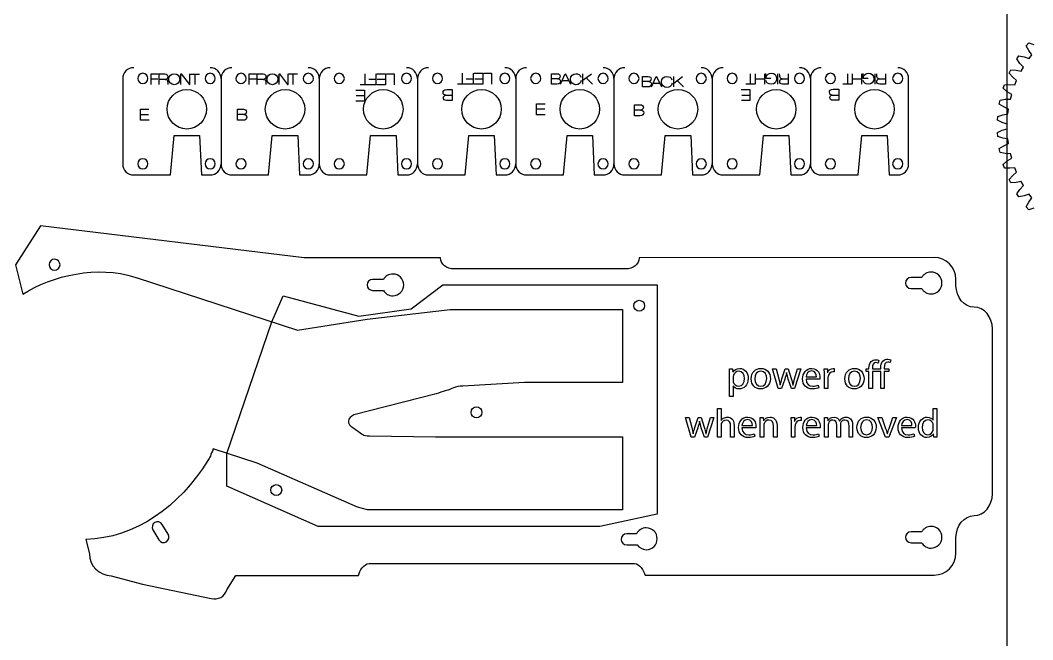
# Model space of a CAD drawing. Header units: millimetres. Extents: x -1200 to 0, y -900 to 0.
# Drawn here: x -871.1 to -592.9, y -637.8 to -467.5 of the extents above; entities that cross this region are included whole.
import ezdxf

# ---------------------------------------------------------------- set-up
doc = ezdxf.new("R2010")
doc.units = ezdxf.units.MM
doc.layers.add('CUTS', color=1, linetype='Continuous', true_color=0xff0000)
doc.layers.add('TEXT', color=5, linetype='Continuous', true_color=0x0000ff)
doc.layers.add('Referance Lines', color=2, linetype='Continuous', lineweight=25, true_color=0xffff00)

msp = doc.modelspace()

# ---------------------------------------------------------------- linework, layer by layer
at = {"layer": 'CUTS', "color": 1, "lineweight": 25, "true_color": 0xff0000}
for points in [[(-592.59, -519.12), (-594, -519.6), (-594.68, -518.79), (-593.98, -517.49), (-593.16, -516.33), (-593.92, -515.31), (-595.26, -515.77), (-596.71, -516.07), (-597.29, -515.18), (-596.43, -513.98), (-595.47, -512.94), (-596.09, -511.82), (-597.48, -512.11), (-598.96, -512.22), (-599.42, -511.27), (-598.41, -510.18), (-597.32, -509.27), (-597.8, -508.09), (-599.22, -508.19), (-600.7, -508.11), (-601.03, -507.11), (-599.89, -506.16), (-598.69, -505.4), (-599.02, -504.17), (-600.44, -504.09), (-601.89, -503.82), (-602.09, -502.78), (-600.84, -501.99), (-599.56, -501.39), (-599.72, -500.12), (-601.12, -499.86), (-602.53, -499.41), (-602.6, -498.36), (-601.26, -497.73), (-599.9, -497.29), (-599.9, -496.02), (-601.26, -495.58), (-602.6, -494.95), (-602.53, -493.9), (-601.12, -493.45), (-599.72, -493.19), (-599.56, -491.92), (-600.84, -491.32), (-602.09, -490.53), (-601.89, -489.49), (-600.44, -489.22), (-599.02, -489.15), (-598.69, -487.91), (-599.89, -487.15), (-601.03, -486.2), (-600.7, -485.2), (-599.22, -485.12), (-597.8, -485.22), (-597.32, -484.04), (-598.41, -483.13), (-599.42, -482.04), (-598.96, -481.09), (-597.48, -481.2), (-596.09, -481.49), (-595.47, -480.37), (-596.43, -479.33), (-597.29, -478.13), (-596.71, -477.24), (-595.26, -477.54), (-593.92, -478), (-593.16, -476.98), (-593.98, -475.82), (-594.68, -474.52), (-594, -473.71), (-592.59, -474.19)], [(-842.97, -483.53), (-842.97, -507)], [(-815.97, -483.53), (-815.97, -507)], [(-788.98, -483.53), (-788.98, -507)], [(-761.98, -483.53), (-761.98, -507)], [(-734.98, -483.53), (-734.98, -507)], [(-707.99, -483.53), (-707.99, -507)], [(-680.99, -483.53), (-680.99, -507)], [(-654, -483.53), (-654, -507)], [(-627, -507), (-627, -483.53)], [(-839.97, -510), (-829.87, -510), (-828.87, -499.15), (-821.87, -499.15), (-821.87, -499.15), (-821.37, -510), (-818.97, -510)], [(-812.97, -510), (-802.88, -510), (-801.88, -499.15), (-794.87, -499.15), (-794.88, -499.15), (-794.38, -510), (-791.98, -510)], [(-785.98, -510), (-775.88, -510), (-774.88, -499.15), (-767.88, -499.15), (-767.38, -510), (-764.98, -510)], [(-758.98, -510), (-748.88, -510), (-747.88, -499.15), (-740.88, -499.15), (-740.88, -499.15), (-740.38, -510), (-737.98, -510)], [(-731.99, -510), (-721.89, -510), (-720.89, -499.15), (-713.89, -499.15), (-713.89, -499.15), (-713.39, -510), (-710.99, -510)], [(-704.99, -510), (-694.89, -510), (-693.89, -499.15), (-686.89, -499.15), (-686.89, -499.15), (-686.39, -510), (-683.99, -510)], [(-677.99, -510), (-667.9, -510), (-666.9, -499.15), (-659.9, -499.15), (-659.9, -499.15), (-659.4, -510), (-657, -510)], [(-651, -510), (-640.9, -510), (-639.9, -499.15), (-632.9, -499.15), (-632.9, -499.15), (-632.4, -510), (-630, -510)], [(-755.65, -532.84), (-755.65, -532.8), (-793.15, -532.82), (-865.6, -523.98), (-872.48, -534.68), (-870.41, -542.76)], [(-620, -532.7), (-701.04, -532.76), (-701.04, -532.84)], [(-704.8, -535.84), (-751.9, -535.84)], [(-839.08, -538.29), (-839.04, -538.3), (-794.91, -552.71), (-775.84, -549.67), (-753.03, -547.03), (-705.63, -547.03), (-705.63, -567.03), (-725.5, -567.03)], [(-771.34, -538.74), (-774.34, -538.74)], [(-623.44, -538.21), (-626.35, -538.21)], [(-614, -540.36), (-614, -538.7)], [(-774.34, -541.74), (-771.34, -541.74)], [(-626.35, -541.21), (-623.44, -541.21)], [(-608.99, -546.35), (-608.99, -546.36)], [(-603.99, -597.65), (-603.99, -552.35)], [(-732.56, -567.03), (-749.5, -568.03)], [(-756.84, -570.19), (-779.44, -575.99)], [(-779.75, -579.44), (-778.75, -580.2)], [(-749.97, -582.03), (-705.63, -582.03), (-705.63, -602.03), (-775.67, -602.03), (-778.45, -601.35), (-806.07, -589.23), (-818.13, -585.32)], [(-775.13, -581.73), (-757.03, -582.01)], [(-830.47, -608.77), (-832.1, -606.05), (-832.1, -606.05)], [(-834.68, -607.59), (-833.04, -610.31)], [(-701.78, -608.67), (-704.49, -608.67)], [(-623.44, -608.11), (-626.35, -608.11)], [(-853.14, -610.18), (-852.12, -614.17)], [(-704.49, -611.67), (-701.6, -611.67)], [(-626.35, -611.11), (-623.44, -611.11)], [(-614, -614), (-614, -609.65)], [(-775.29, -616.82), (-702.33, -616.82)], [(-846.12, -620.17), (-837.55, -622.48), (-818.67, -626.39)], [(-814.38, -624.07), (-811.93, -620.12), (-778.2, -620.1)], [(-699.43, -620.05), (-620, -620)]]:
    msp.add_lwpolyline(points, dxfattribs=at)
for points in [[(-839.97, -480.53), (-841.63, -480.53), (-842.97, -481.88), (-842.97, -483.53)], [(-815.97, -483.53), (-815.97, -481.88), (-817.32, -480.53), (-818.97, -480.53)], [(-812.97, -480.53), (-814.63, -480.53), (-815.97, -481.88), (-815.97, -483.53)], [(-788.98, -483.53), (-788.98, -481.88), (-790.32, -480.53), (-791.98, -480.53)], [(-785.98, -480.53), (-787.63, -480.53), (-788.98, -481.88), (-788.98, -483.53)], [(-761.98, -483.53), (-761.98, -481.88), (-763.32, -480.53), (-764.98, -480.53)], [(-758.98, -480.53), (-760.64, -480.53), (-761.98, -481.88), (-761.98, -483.53)], [(-734.98, -483.53), (-734.98, -481.88), (-736.33, -480.53), (-737.98, -480.53)], [(-731.99, -480.53), (-733.64, -480.53), (-734.98, -481.88), (-734.98, -483.53)], [(-707.99, -483.53), (-707.99, -481.88), (-709.33, -480.53), (-710.99, -480.53)], [(-704.99, -480.53), (-706.65, -480.53), (-707.99, -481.88), (-707.99, -483.53)], [(-680.99, -483.53), (-680.99, -481.88), (-682.34, -480.53), (-683.99, -480.53)], [(-677.99, -480.53), (-679.65, -480.53), (-680.99, -481.88), (-680.99, -483.53)], [(-654, -483.53), (-654, -481.88), (-655.34, -480.53), (-657, -480.53)], [(-651, -480.53), (-652.65, -480.53), (-654, -481.88), (-654, -483.53)], [(-627, -483.53), (-627, -481.88), (-628.34, -480.53), (-630, -480.53)], [(-837.47, -482.07), (-838.24, -482.06), (-838.87, -482.69), (-838.87, -483.46)], [(-838.87, -483.46), (-838.87, -484.23), (-838.25, -484.86), (-837.47, -484.86)], [(-836.07, -483.47), (-836.07, -482.7), (-836.69, -482.07), (-837.47, -482.07)], [(-837.47, -484.86), (-836.7, -484.87), (-836.07, -484.24), (-836.07, -483.47)], [(-820.37, -483.46), (-820.38, -484.23), (-819.75, -484.86), (-818.98, -484.86)], [(-818.97, -482.07), (-819.74, -482.06), (-820.37, -482.69), (-820.37, -483.46)], [(-818.98, -484.86), (-818.2, -484.87), (-817.57, -484.24), (-817.57, -483.47)], [(-817.57, -483.47), (-817.57, -482.7), (-818.19, -482.07), (-818.97, -482.07)], [(-811.87, -483.46), (-811.88, -484.23), (-811.25, -484.86), (-810.48, -484.86)], [(-810.47, -482.07), (-811.24, -482.06), (-811.87, -482.69), (-811.87, -483.46)], [(-810.48, -484.86), (-809.7, -484.87), (-809.08, -484.24), (-809.07, -483.47)], [(-809.07, -483.47), (-809.07, -482.7), (-809.7, -482.07), (-810.47, -482.07)], [(-791.97, -482.07), (-792.74, -482.06), (-793.37, -482.69), (-793.38, -483.46)], [(-793.38, -483.46), (-793.38, -484.23), (-792.75, -484.86), (-791.98, -484.86)], [(-791.98, -484.86), (-791.21, -484.87), (-790.58, -484.24), (-790.58, -483.47)], [(-790.58, -483.47), (-790.57, -482.7), (-791.2, -482.07), (-791.97, -482.07)], [(-783.47, -482.07), (-784.24, -482.06), (-784.87, -482.69), (-784.88, -483.46)], [(-784.88, -483.46), (-784.88, -484.23), (-784.25, -484.86), (-783.48, -484.86)], [(-783.48, -484.86), (-782.71, -484.87), (-782.08, -484.24), (-782.08, -483.47)], [(-782.08, -483.47), (-782.07, -482.7), (-782.7, -482.07), (-783.47, -482.07)], [(-764.97, -482.07), (-765.75, -482.06), (-766.38, -482.69), (-766.38, -483.46)], [(-766.38, -483.46), (-766.38, -484.23), (-765.76, -484.86), (-764.98, -484.86)], [(-764.98, -484.86), (-764.21, -484.87), (-763.58, -484.24), (-763.58, -483.47)], [(-763.58, -483.47), (-763.58, -482.7), (-764.2, -482.07), (-764.97, -482.07)], [(-756.47, -482.07), (-757.25, -482.06), (-757.88, -482.69), (-757.88, -483.46)], [(-757.88, -483.46), (-757.88, -484.23), (-757.26, -484.86), (-756.48, -484.86)], [(-756.48, -484.86), (-755.71, -484.87), (-755.08, -484.24), (-755.08, -483.47)], [(-755.08, -483.47), (-755.08, -482.7), (-755.7, -482.07), (-756.47, -482.07)], [(-739.38, -483.46), (-739.39, -484.23), (-738.76, -484.86), (-737.99, -484.86)], [(-737.98, -482.07), (-738.75, -482.06), (-739.38, -482.69), (-739.38, -483.46)], [(-737.99, -484.86), (-737.21, -484.87), (-736.58, -484.24), (-736.58, -483.47)], [(-736.58, -483.47), (-736.58, -482.7), (-737.2, -482.07), (-737.98, -482.07)], [(-729.48, -482.07), (-730.25, -482.06), (-730.88, -482.69), (-730.89, -483.46)], [(-730.89, -483.46), (-730.89, -484.23), (-730.26, -484.86), (-729.49, -484.86)], [(-729.49, -484.86), (-728.72, -484.87), (-728.09, -484.24), (-728.09, -483.47)], [(-728.09, -483.47), (-728.08, -482.7), (-728.71, -482.07), (-729.48, -482.07)], [(-712.38, -483.46), (-712.39, -484.23), (-711.76, -484.86), (-710.99, -484.86)], [(-710.98, -482.07), (-711.75, -482.06), (-712.38, -482.69), (-712.38, -483.46)], [(-710.99, -484.86), (-710.22, -484.87), (-709.59, -484.24), (-709.59, -483.47)], [(-709.59, -483.47), (-709.58, -482.7), (-710.21, -482.07), (-710.98, -482.07)], [(-702.48, -482.07), (-703.26, -482.06), (-703.89, -482.69), (-703.89, -483.46)], [(-703.89, -483.46), (-703.89, -484.23), (-703.27, -484.86), (-702.49, -484.86)], [(-702.49, -484.86), (-701.72, -484.87), (-701.09, -484.24), (-701.09, -483.47)], [(-701.09, -483.47), (-701.09, -482.7), (-701.71, -482.07), (-702.48, -482.07)], [(-685.39, -483.46), (-685.4, -484.23), (-684.77, -484.86), (-684, -484.86)], [(-683.99, -482.07), (-684.76, -482.06), (-685.39, -482.69), (-685.39, -483.46)], [(-684, -484.86), (-683.22, -484.87), (-682.59, -484.24), (-682.59, -483.47)], [(-682.59, -483.47), (-682.59, -482.7), (-683.21, -482.07), (-683.99, -482.07)], [(-676.89, -483.46), (-676.9, -484.23), (-676.27, -484.86), (-675.5, -484.86)], [(-675.49, -482.07), (-676.26, -482.06), (-676.89, -482.69), (-676.89, -483.46)], [(-675.5, -484.86), (-674.72, -484.87), (-674.1, -484.24), (-674.09, -483.47)], [(-674.09, -483.47), (-674.09, -482.7), (-674.71, -482.07), (-675.49, -482.07)], [(-656.99, -482.07), (-657.76, -482.06), (-658.39, -482.69), (-658.4, -483.46)], [(-658.4, -483.46), (-658.4, -484.23), (-657.77, -484.86), (-657, -484.86)], [(-657, -484.86), (-656.23, -484.87), (-655.6, -484.24), (-655.6, -483.47)], [(-655.6, -483.47), (-655.59, -482.7), (-656.22, -482.07), (-656.99, -482.07)], [(-648.49, -482.07), (-649.26, -482.06), (-649.89, -482.69), (-649.9, -483.46)], [(-649.9, -483.46), (-649.9, -484.23), (-649.27, -484.86), (-648.5, -484.86)], [(-648.5, -484.86), (-647.73, -484.87), (-647.1, -484.24), (-647.1, -483.47)], [(-647.1, -483.47), (-647.09, -482.7), (-647.72, -482.07), (-648.49, -482.07)], [(-629.99, -482.07), (-630.77, -482.06), (-631.4, -482.69), (-631.4, -483.46)], [(-631.4, -483.46), (-631.4, -484.23), (-630.78, -484.86), (-630, -484.86)], [(-630, -484.86), (-629.23, -484.87), (-628.6, -484.24), (-628.6, -483.47)], [(-628.6, -483.47), (-628.6, -482.7), (-629.22, -482.07), (-629.99, -482.07)], [(-830.8, -491.96), (-830.8, -488.97), (-828.37, -486.54), (-825.37, -486.54)], [(-825.37, -486.54), (-822.38, -486.54), (-819.95, -488.97), (-819.95, -491.96)], [(-803.8, -491.96), (-803.8, -488.97), (-801.37, -486.54), (-798.37, -486.54)], [(-798.37, -486.54), (-795.38, -486.54), (-792.95, -488.97), (-792.95, -491.96)], [(-776.8, -491.96), (-776.8, -488.97), (-774.37, -486.54), (-771.38, -486.54)], [(-771.38, -486.54), (-768.38, -486.54), (-765.95, -488.97), (-765.95, -491.96)], [(-749.81, -491.96), (-749.81, -488.97), (-747.38, -486.54), (-744.38, -486.54)], [(-744.38, -486.54), (-741.38, -486.54), (-738.96, -488.97), (-738.96, -491.96)], [(-722.81, -491.96), (-722.81, -488.97), (-720.38, -486.54), (-717.39, -486.54)], [(-717.39, -486.54), (-714.39, -486.54), (-711.96, -488.97), (-711.96, -491.96)], [(-695.82, -491.96), (-695.82, -488.97), (-693.39, -486.54), (-690.39, -486.54)], [(-690.39, -486.54), (-687.39, -486.54), (-684.97, -488.97), (-684.97, -491.96)], [(-668.82, -491.96), (-668.82, -488.97), (-666.39, -486.54), (-663.39, -486.54)], [(-663.39, -486.54), (-660.4, -486.54), (-657.97, -488.97), (-657.97, -491.96)], [(-641.82, -491.96), (-641.82, -488.97), (-639.39, -486.54), (-636.4, -486.54)], [(-636.4, -486.54), (-633.4, -486.54), (-630.97, -488.97), (-630.97, -491.96)], [(-825.37, -497.39), (-828.37, -497.39), (-830.8, -494.96), (-830.8, -491.96)], [(-819.95, -491.96), (-819.95, -494.96), (-822.38, -497.39), (-825.37, -497.39)], [(-798.37, -497.39), (-801.37, -497.39), (-803.8, -494.96), (-803.8, -491.96)], [(-792.95, -491.96), (-792.95, -494.96), (-795.38, -497.39), (-798.37, -497.39)], [(-771.38, -497.39), (-774.37, -497.39), (-776.8, -494.96), (-776.8, -491.96)], [(-765.95, -491.96), (-765.95, -494.96), (-768.38, -497.39), (-771.38, -497.39)], [(-744.38, -497.39), (-747.38, -497.39), (-749.81, -494.96), (-749.81, -491.96)], [(-738.96, -491.96), (-738.96, -494.96), (-741.38, -497.39), (-744.38, -497.39)], [(-717.39, -497.39), (-720.38, -497.39), (-722.81, -494.96), (-722.81, -491.96)], [(-711.96, -491.96), (-711.96, -494.96), (-714.39, -497.39), (-717.39, -497.39)], [(-690.39, -497.39), (-693.39, -497.39), (-695.82, -494.96), (-695.82, -491.96)], [(-684.97, -491.96), (-684.97, -494.96), (-687.39, -497.39), (-690.39, -497.39)], [(-663.39, -497.39), (-666.39, -497.39), (-668.82, -494.96), (-668.82, -491.96)], [(-657.97, -491.96), (-657.97, -494.96), (-660.4, -497.39), (-663.39, -497.39)], [(-636.4, -497.39), (-639.39, -497.39), (-641.82, -494.96), (-641.82, -491.96)], [(-630.97, -491.96), (-630.97, -494.96), (-633.4, -497.39), (-636.4, -497.39)], [(-837.46, -505.57), (-838.24, -505.56), (-838.87, -506.19), (-838.87, -506.96)], [(-836.07, -506.97), (-836.07, -506.2), (-836.69, -505.57), (-837.46, -505.57)], [(-818.97, -505.57), (-819.74, -505.56), (-820.37, -506.19), (-820.37, -506.96)], [(-817.57, -506.97), (-817.57, -506.2), (-818.19, -505.57), (-818.97, -505.57)], [(-810.47, -505.57), (-811.24, -505.56), (-811.87, -506.19), (-811.87, -506.96)], [(-809.07, -506.97), (-809.07, -506.2), (-809.69, -505.57), (-810.47, -505.57)], [(-791.97, -505.57), (-792.74, -505.56), (-793.37, -506.19), (-793.38, -506.96)], [(-790.58, -506.97), (-790.57, -506.2), (-791.2, -505.57), (-791.97, -505.57)], [(-783.47, -505.57), (-784.24, -505.56), (-784.87, -506.19), (-784.88, -506.96)], [(-782.08, -506.97), (-782.07, -506.2), (-782.7, -505.57), (-783.47, -505.57)], [(-764.97, -505.57), (-765.75, -505.56), (-766.38, -506.19), (-766.38, -506.96)], [(-763.58, -506.97), (-763.58, -506.2), (-764.2, -505.57), (-764.97, -505.57)], [(-756.47, -505.57), (-757.25, -505.56), (-757.88, -506.19), (-757.88, -506.96)], [(-755.08, -506.97), (-755.08, -506.2), (-755.7, -505.57), (-756.47, -505.57)], [(-737.98, -505.57), (-738.75, -505.56), (-739.38, -506.19), (-739.38, -506.96)], [(-736.58, -506.97), (-736.58, -506.2), (-737.2, -505.57), (-737.98, -505.57)], [(-729.48, -505.57), (-730.25, -505.56), (-730.88, -506.19), (-730.89, -506.96)], [(-728.08, -506.97), (-728.08, -506.2), (-728.71, -505.57), (-729.48, -505.57)], [(-710.98, -505.57), (-711.76, -505.56), (-712.39, -506.19), (-712.39, -506.96)], [(-709.59, -506.97), (-709.59, -506.2), (-710.21, -505.57), (-710.98, -505.57)], [(-702.48, -505.57), (-703.26, -505.56), (-703.89, -506.19), (-703.89, -506.96)], [(-701.09, -506.97), (-701.09, -506.2), (-701.71, -505.57), (-702.48, -505.57)], [(-683.99, -505.57), (-684.76, -505.56), (-685.39, -506.19), (-685.39, -506.96)], [(-682.59, -506.97), (-682.59, -506.2), (-683.21, -505.57), (-683.99, -505.57)], [(-675.49, -505.57), (-676.26, -505.56), (-676.89, -506.19), (-676.89, -506.96)], [(-674.09, -506.97), (-674.09, -506.2), (-674.71, -505.57), (-675.49, -505.57)], [(-656.99, -505.57), (-657.76, -505.56), (-658.39, -506.19), (-658.4, -506.96)], [(-655.6, -506.97), (-655.59, -506.2), (-656.22, -505.57), (-656.99, -505.57)], [(-648.49, -505.57), (-649.26, -505.56), (-649.89, -506.19), (-649.9, -506.96)], [(-647.1, -506.97), (-647.09, -506.2), (-647.72, -505.57), (-648.49, -505.57)], [(-629.99, -505.57), (-630.77, -505.56), (-631.4, -506.19), (-631.4, -506.96)], [(-628.6, -506.97), (-628.6, -506.2), (-629.22, -505.57), (-629.99, -505.57)], [(-842.97, -507), (-842.97, -508.66), (-841.63, -510), (-839.97, -510)], [(-838.87, -506.96), (-838.87, -507.73), (-838.25, -508.36), (-837.47, -508.37)], [(-837.47, -508.37), (-836.7, -508.37), (-836.07, -507.74), (-836.07, -506.97)], [(-820.37, -506.96), (-820.38, -507.73), (-819.75, -508.36), (-818.98, -508.37)], [(-818.98, -508.37), (-818.2, -508.37), (-817.58, -507.74), (-817.57, -506.97)], [(-818.97, -510), (-817.32, -510), (-815.97, -508.66), (-815.97, -507)], [(-815.97, -507), (-815.97, -508.66), (-814.63, -510), (-812.97, -510)], [(-811.87, -506.96), (-811.88, -507.73), (-811.25, -508.36), (-810.48, -508.37)], [(-810.48, -508.37), (-809.7, -508.37), (-809.08, -507.74), (-809.07, -506.97)], [(-793.38, -506.96), (-793.38, -507.73), (-792.75, -508.36), (-791.98, -508.37)], [(-791.98, -508.37), (-791.21, -508.37), (-790.58, -507.74), (-790.58, -506.97)], [(-791.98, -510), (-790.32, -510), (-788.98, -508.66), (-788.98, -507)], [(-788.98, -507), (-788.98, -508.66), (-787.63, -510), (-785.98, -510)], [(-784.88, -506.96), (-784.88, -507.73), (-784.25, -508.36), (-783.48, -508.37)], [(-783.48, -508.37), (-782.71, -508.37), (-782.08, -507.74), (-782.08, -506.97)], [(-766.38, -506.96), (-766.38, -507.73), (-765.76, -508.36), (-764.98, -508.37)], [(-764.98, -508.37), (-764.21, -508.37), (-763.58, -507.74), (-763.58, -506.97)], [(-764.98, -510), (-763.32, -510), (-761.98, -508.66), (-761.98, -507)], [(-761.98, -507), (-761.98, -508.66), (-760.64, -510), (-758.98, -510)], [(-757.88, -506.96), (-757.88, -507.73), (-757.26, -508.36), (-756.48, -508.37)], [(-756.48, -508.37), (-755.71, -508.37), (-755.08, -507.74), (-755.08, -506.97)], [(-739.38, -506.96), (-739.39, -507.73), (-738.76, -508.36), (-737.99, -508.37)], [(-737.99, -508.37), (-737.21, -508.37), (-736.59, -507.74), (-736.58, -506.97)], [(-737.98, -510), (-736.33, -510), (-734.98, -508.66), (-734.98, -507)], [(-734.98, -507), (-734.98, -508.66), (-733.64, -510), (-731.99, -510)], [(-730.89, -506.96), (-730.89, -507.73), (-730.26, -508.36), (-729.49, -508.37)], [(-729.49, -508.37), (-728.72, -508.37), (-728.09, -507.74), (-728.08, -506.97)], [(-712.39, -506.96), (-712.39, -507.73), (-711.77, -508.36), (-710.99, -508.37)], [(-710.99, -508.37), (-710.22, -508.37), (-709.59, -507.74), (-709.59, -506.97)], [(-710.99, -510), (-709.33, -510), (-707.99, -508.66), (-707.99, -507)], [(-707.99, -507), (-707.99, -508.66), (-706.65, -510), (-704.99, -510)], [(-703.89, -506.96), (-703.89, -507.73), (-703.27, -508.36), (-702.49, -508.37)], [(-702.49, -508.37), (-701.72, -508.37), (-701.09, -507.74), (-701.09, -506.97)], [(-685.39, -506.96), (-685.4, -507.73), (-684.77, -508.36), (-684, -508.37)], [(-684, -508.37), (-683.22, -508.37), (-682.59, -507.74), (-682.59, -506.97)], [(-683.99, -510), (-682.34, -510), (-680.99, -508.66), (-680.99, -507)], [(-680.99, -507), (-680.99, -508.66), (-679.65, -510), (-677.99, -510)], [(-676.89, -506.96), (-676.9, -507.73), (-676.27, -508.36), (-675.5, -508.37)], [(-675.5, -508.37), (-674.72, -508.37), (-674.1, -507.74), (-674.09, -506.97)], [(-658.4, -506.96), (-658.4, -507.73), (-657.77, -508.36), (-657, -508.37)], [(-657, -508.37), (-656.23, -508.37), (-655.6, -507.74), (-655.6, -506.97)], [(-657, -510), (-655.34, -510), (-654, -508.66), (-654, -507)], [(-654, -507), (-654, -508.66), (-652.65, -510), (-651, -510)], [(-649.9, -506.96), (-649.9, -507.73), (-649.27, -508.36), (-648.5, -508.37)], [(-648.5, -508.37), (-647.73, -508.37), (-647.1, -507.74), (-647.1, -506.97)], [(-631.4, -506.96), (-631.4, -507.73), (-630.78, -508.36), (-630, -508.37)], [(-630, -508.37), (-629.23, -508.37), (-628.6, -507.74), (-628.6, -506.97)], [(-630, -510), (-628.34, -510), (-627, -508.66), (-627, -507)], [(-862.26, -533.29), (-863.03, -533.59), (-863.41, -534.46), (-863.11, -535.23)], [(-860.32, -534.13), (-860.62, -533.36), (-861.49, -532.98), (-862.26, -533.29)], [(-861.16, -536.08), (-860.39, -535.77), (-860.01, -534.9), (-860.32, -534.13)], [(-751.9, -535.84), (-753.97, -535.84), (-755.65, -534.5), (-755.65, -532.84)], [(-701.04, -532.84), (-701.04, -534.5), (-702.72, -535.84), (-704.8, -535.84)], [(-614, -538.7), (-614, -535.4), (-616.7, -532.7), (-620, -532.7)], [(-870.41, -542.76), (-862.35, -537.61), (-849.8, -534.8), (-839.69, -538.09)], [(-863.11, -535.23), (-862.81, -536), (-861.94, -536.38), (-861.16, -536.08)], [(-620.84, -536.71), (-621.95, -536.71), (-622.92, -537.31), (-623.44, -538.21)], [(-617.84, -539.71), (-617.84, -538.05), (-619.19, -536.71), (-620.84, -536.71)], [(-839.69, -538.09), (-839.49, -538.15), (-839.29, -538.22), (-839.08, -538.29)], [(-774.34, -538.74), (-775.17, -538.74), (-775.84, -539.42), (-775.84, -540.24)], [(-768.75, -537.24), (-769.86, -537.24), (-770.82, -537.85), (-771.34, -538.74)], [(-765.75, -540.24), (-765.75, -538.59), (-767.09, -537.24), (-768.75, -537.24)], [(-626.35, -538.21), (-627.17, -538.21), (-627.85, -538.88), (-627.85, -539.71)], [(-627.85, -539.71), (-627.85, -540.53), (-627.17, -541.21), (-626.35, -541.21)], [(-620.84, -542.71), (-619.19, -542.71), (-617.84, -541.36), (-617.84, -539.71)], [(-775.84, -540.24), (-775.84, -541.07), (-775.17, -541.74), (-774.34, -541.74)], [(-771.34, -541.74), (-770.82, -542.64), (-769.86, -543.24), (-768.75, -543.24)], [(-768.75, -543.24), (-767.09, -543.24), (-765.75, -541.9), (-765.75, -540.24)], [(-623.44, -541.21), (-622.92, -542.1), (-621.95, -542.71), (-620.84, -542.71)], [(-608.99, -546.36), (-611.75, -546.36), (-614, -543.66), (-614, -540.36)], [(-702.55, -545.97), (-702.55, -545.14), (-701.87, -544.47), (-701.05, -544.47)], [(-701.05, -544.47), (-700.22, -544.47), (-699.55, -545.14), (-699.55, -545.97)], [(-701.05, -547.47), (-701.87, -547.47), (-702.55, -546.8), (-702.55, -545.97)], [(-699.55, -545.97), (-699.55, -546.8), (-700.22, -547.47), (-701.05, -547.47)], [(-603.99, -552.35), (-603.99, -549.05), (-606.24, -546.35), (-608.99, -546.35)], [(-725.5, -567.03), (-727.44, -567.03), (-730.62, -567.03), (-732.56, -567.03)], [(-753.26, -569.03), (-753.4, -569.03), (-755, -569.55), (-756.84, -570.19)], [(-749.5, -568.03), (-751.44, -568.03), (-753.13, -569.03), (-753.26, -569.03)], [(-747.26, -575.26), (-747.26, -574.43), (-746.59, -573.76), (-745.76, -573.76)], [(-745.76, -576.76), (-746.59, -576.76), (-747.26, -576.09), (-747.26, -575.26)], [(-745.76, -573.76), (-744.93, -573.76), (-744.26, -574.43), (-744.26, -575.26)], [(-744.26, -575.26), (-744.26, -576.09), (-744.93, -576.76), (-745.76, -576.76)], [(-779.44, -575.99), (-781.27, -576.62), (-781.52, -578.64), (-779.75, -579.44)], [(-778.75, -580.2), (-777.06, -581.22), (-777.07, -581.72), (-775.13, -581.73)], [(-757.03, -582.01), (-755.09, -582.02), (-751.91, -582.03), (-749.97, -582.03)], [(-818.13, -585.32), (-818.72, -587.03), (-819.12, -587.77), (-819.55, -588.46)], [(-819.55, -588.46), (-827.42, -601.16), (-839.6, -609.93), (-853.14, -610.18)], [(-802.3, -596.64), (-802.3, -595.81), (-801.62, -595.14), (-800.8, -595.14)], [(-800.8, -595.14), (-799.97, -595.14), (-799.3, -595.81), (-799.3, -596.64)], [(-800.8, -598.14), (-801.62, -598.14), (-802.3, -597.46), (-802.3, -596.64)], [(-799.3, -596.64), (-799.3, -597.46), (-799.97, -598.14), (-800.8, -598.14)], [(-608.99, -603.65), (-606.24, -603.65), (-603.99, -600.95), (-603.99, -597.65)], [(-614, -609.65), (-614, -606.35), (-611.75, -603.65), (-608.99, -603.65)], [(-834.16, -605.53), (-834.87, -605.96), (-835.1, -606.88), (-834.68, -607.59)], [(-832.1, -606.05), (-832.53, -605.34), (-833.45, -605.11), (-834.16, -605.53)], [(-830.98, -610.83), (-830.27, -610.4), (-830.04, -609.48), (-830.47, -608.77)], [(-704.49, -608.67), (-705.32, -608.67), (-705.99, -609.34), (-705.99, -610.17)], [(-699.1, -607.01), (-700.27, -607.01), (-701.29, -607.68), (-701.78, -608.67)], [(-696.1, -610.01), (-696.1, -608.35), (-697.44, -607.01), (-699.1, -607.01)], [(-626.35, -608.11), (-627.17, -608.11), (-627.85, -608.78), (-627.85, -609.61)], [(-620.84, -606.61), (-621.95, -606.61), (-622.92, -607.21), (-623.44, -608.11)], [(-617.84, -609.61), (-617.84, -607.95), (-619.19, -606.61), (-620.84, -606.61)], [(-833.04, -610.31), (-832.61, -611.02), (-831.69, -611.25), (-830.98, -610.83)], [(-705.99, -610.17), (-705.99, -611), (-705.32, -611.67), (-704.49, -611.67)], [(-701.6, -611.67), (-701.06, -612.47), (-700.14, -613.01), (-699.1, -613.01)], [(-699.1, -613.01), (-697.44, -613.01), (-696.1, -611.66), (-696.1, -610.01)], [(-627.85, -609.61), (-627.85, -610.43), (-627.17, -611.11), (-626.35, -611.11)], [(-623.44, -611.11), (-622.92, -612), (-621.95, -612.6), (-620.84, -612.6)], [(-620.84, -612.6), (-619.19, -612.6), (-617.84, -611.26), (-617.84, -609.61)], [(-852.12, -614.17), (-852.12, -617.47), (-849.42, -620.17), (-846.12, -620.17)], [(-620, -620), (-616.7, -620), (-614, -617.3), (-614, -614)], [(-778.2, -620.1), (-777.88, -618.79), (-776.7, -616.82), (-775.29, -616.82)], [(-702.33, -616.82), (-700.94, -616.82), (-699.78, -618.76), (-699.43, -620.05)], [(-818.67, -626.39), (-816.84, -626.94), (-814.92, -625.89), (-814.38, -624.07)]]:
    msp.add_open_spline(points, degree=3, dxfattribs=at)
at = {"layer": 'Referance Lines'}
msp.add_line((-600, 0), (-600, -900), dxfattribs=at)
at = {"layer": 'TEXT', "color": 5, "lineweight": 25, "true_color": 0x0000ff}
for points in [[(-835.19, -485.14), (-835.19, -482.26), (-833.17, -482.26)], [(-835.19, -483.6), (-833.29, -483.6)], [(-832.96, -485.14), (-832.96, -482.26), (-831.38, -482.26)], [(-831.28, -483.74), (-832.96, -483.75)], [(-831.27, -483.73), (-831.28, -483.74)], [(-826.99, -485.14), (-826.99, -482.26), (-826.88, -482.26), (-824.62, -485.14), (-824.53, -485.14), (-824.53, -482.26)], [(-824.36, -482.27), (-821.88, -482.27)], [(-823.12, -485.14), (-823.12, -482.27)], [(-808.22, -485.14), (-808.22, -482.26), (-806.21, -482.26)], [(-808.22, -483.6), (-806.33, -483.6)], [(-806, -485.14), (-806, -482.26), (-804.42, -482.26)], [(-804.31, -483.74), (-806, -483.75)], [(-804.31, -483.73), (-804.31, -483.74)], [(-800.02, -485.14), (-800.02, -482.26), (-799.92, -482.26), (-797.66, -485.14), (-797.56, -485.14), (-797.56, -482.26)], [(-797.4, -482.26), (-794.92, -482.26)], [(-796.15, -485.14), (-796.15, -482.26)], [(-776.48, -482.2), (-776.48, -485.2)], [(-773.4, -482.2), (-773.4, -485.2), (-775.51, -485.2)], [(-773.4, -483.8), (-775.39, -483.8)], [(-773.14, -482.2), (-770.78, -482.2), (-770.78, -485.2), (-773.11, -485.2)], [(-770.78, -483.8), (-773.02, -483.8)], [(-770.49, -482.2), (-768.38, -482.2), (-768.38, -485.2)], [(-749.72, -482.05), (-749.72, -485.05)], [(-746.65, -482.05), (-746.65, -485.05), (-748.75, -485.05)], [(-746.65, -483.65), (-748.63, -483.65)], [(-746.38, -482.05), (-744.02, -482.05), (-744.02, -485.05), (-746.36, -485.05)], [(-744.02, -483.65), (-746.26, -483.65)], [(-743.73, -482.05), (-741.63, -482.05), (-741.63, -485.05)], [(-725.11, -482.2), (-723.54, -482.2)], [(-723.65, -485.07), (-725.11, -485.07), (-725.11, -482.2), (-725.11, -482.2)], [(-723.41, -483.57), (-725.11, -483.57)], [(-723.41, -483.57), (-723.41, -483.57)], [(-722.68, -485.07), (-721.36, -482.2), (-721.26, -482.2), (-719.94, -485.07)], [(-720.38, -484.12), (-722.25, -484.12)], [(-716.5, -484), (-714.14, -482.2)], [(-716.5, -485.07), (-716.5, -482.2)], [(-715.63, -483.34), (-713.87, -485.07)], [(-700.11, -482.95), (-698.55, -482.95)], [(-698.65, -485.82), (-700.11, -485.82), (-700.11, -482.95), (-700.11, -482.95)], [(-697.69, -485.82), (-696.37, -482.95), (-696.26, -482.95), (-694.94, -485.82)], [(-691.5, -484.75), (-689.14, -482.95)], [(-691.5, -485.82), (-691.5, -482.95)], [(-690.63, -484.09), (-688.88, -485.82)], [(-670.51, -482.18), (-670.51, -485.02)], [(-669.12, -485.05), (-669.12, -482.18)], [(-666.66, -483.71), (-669.12, -483.71)], [(-666.66, -482.18), (-666.66, -485.05)], [(-664.87, -483.46), (-666.22, -483.46), (-666.22, -482.11)], [(-662.92, -485.05), (-662.92, -482.18)], [(-661.76, -483.58), (-661.76, -483.57)], [(-661.76, -483.57), (-660.07, -483.57)], [(-660.07, -482.18), (-660.07, -485.05), (-661.65, -485.05)], [(-643.82, -482.18), (-643.82, -485.02)], [(-642.42, -485.05), (-642.42, -482.18)], [(-639.96, -483.71), (-642.42, -483.71)], [(-639.96, -482.18), (-639.96, -485.05)], [(-638.17, -483.46), (-639.52, -483.46), (-639.52, -482.11)], [(-636.23, -485.05), (-636.23, -482.18)], [(-635.07, -483.58), (-635.06, -483.57), (-633.38, -483.57)], [(-633.38, -482.18), (-633.38, -485.05), (-634.96, -485.05)], [(-778.96, -486.67), (-776.58, -486.67), (-776.58, -489.69), (-778.93, -489.69)], [(-775.18, -485.2), (-777.77, -485.2)], [(-753.94, -486.52), (-752.41, -486.52), (-752.41, -489.54), (-752.41, -489.54)], [(-748.42, -485.05), (-751.01, -485.05)], [(-698.41, -484.32), (-700.11, -484.31)], [(-698.41, -484.31), (-698.41, -484.32)], [(-695.38, -484.87), (-697.26, -484.87)], [(-672.99, -486.52), (-670.61, -486.52), (-670.61, -489.54), (-672.96, -489.54)], [(-669.31, -485.05), (-671.79, -485.05)], [(-647.74, -486.47), (-646.21, -486.47), (-646.21, -489.49), (-646.21, -489.49)], [(-642.62, -485.05), (-645.1, -485.05)], [(-776.58, -488.29), (-778.84, -488.29)], [(-754.2, -488.1), (-752.41, -488.11)], [(-754.2, -488.11), (-754.2, -488.1)], [(-752.41, -489.54), (-754.05, -489.54)], [(-670.61, -488.14), (-672.87, -488.14)], [(-648, -488.05), (-646.21, -488.05)], [(-648, -488.05), (-648, -488.05)], [(-646.21, -489.49), (-647.85, -489.49)], [(-835.75, -494.99), (-838.13, -494.99), (-838.13, -491.96), (-835.77, -491.96)], [(-811.45, -491.96), (-809.8, -491.96)], [(-809.91, -494.99), (-811.45, -494.99), (-811.45, -491.96), (-811.45, -491.96)], [(-726.9, -493.48), (-729.27, -493.48), (-729.27, -490.45), (-726.92, -490.45)], [(-729.27, -491.86), (-727.02, -491.86)], [(-702.36, -490.73), (-700.72, -490.73)], [(-700.83, -493.75), (-702.36, -493.75), (-702.36, -490.73), (-702.36, -490.73)], [(-700.58, -492.17), (-702.36, -492.16)], [(-700.58, -492.16), (-700.58, -492.17)], [(-838.13, -493.37), (-835.87, -493.37)], [(-809.66, -493.4), (-811.45, -493.4)], [(-809.66, -493.4), (-809.66, -493.41)], [(-798.88, -543.24), (-778.08, -548.85), (-763.68, -546.82), (-755.04, -540.24), (-696.1, -540.24), (-696.1, -603.25), (-711.84, -606.6), (-789.28, -606.6), (-814.4, -595.57), (-814.4, -586.53), (-802.01, -550.39), (-798.88, -543.24)], [(-635.2, -560.98), (-635.4, -561.72)], [(-631.92, -560.82), (-632.04, -561.58)], [(-676.26, -563.3), (-675.39, -563.3), (-675.34, -564.23), (-675.32, -564.23)], [(-661.06, -566.13), (-661.93, -568.7), (-662.82, -568.7), (-664.45, -563.3), (-663.44, -563.3), (-663.44, -563.3)], [(-663.44, -563.3), (-662.72, -566.05)], [(-661.82, -566.06), (-660.94, -563.3), (-660.11, -563.3), (-659.28, -566)], [(-660.55, -564.35), (-660.57, -564.35)], [(-658.35, -566.01), (-657.58, -563.3), (-656.61, -563.3), (-658.35, -568.7), (-659.24, -568.7), (-660.07, -566.12)], [(-650.2, -563.3), (-649.34, -563.3), (-649.3, -564.37), (-649.27, -564.37)], [(-647.49, -563.21), (-647.49, -564.14)], [(-634.69, -568.7), (-634.69, -564.05), (-636.96, -564.05), (-636.96, -568.7), (-637.93, -568.7), (-637.93, -564.05), (-638.68, -564.05), (-638.68, -563.3), (-637.93, -563.3), (-637.93, -563.14)], [(-636.96, -563.08), (-636.96, -563.3), (-634.69, -563.3), (-634.69, -563.05)], [(-633.72, -563.01), (-633.72, -563.3), (-632.42, -563.3), (-632.42, -564.05), (-633.72, -564.05), (-633.72, -568.7), (-634.69, -568.7), (-634.69, -568.7)], [(-675.23, -567.97), (-675.25, -567.97), (-675.25, -570.91), (-676.22, -570.91), (-676.22, -565.06), (-676.22, -565.06)], [(-675.25, -565.57), (-675.25, -566.5), (-675.25, -566.5)], [(-651.41, -566.18), (-655.2, -566.18), (-655.2, -566.18)], [(-655.18, -565.48), (-652.32, -565.48), (-652.32, -565.48)], [(-649.18, -565.82), (-649.18, -568.7), (-650.16, -568.7), (-650.16, -564.99), (-650.16, -564.99)], [(-662.33, -567.76), (-662.3, -567.76)], [(-658.8, -567.76), (-658.76, -567.76)], [(-651.85, -567.77), (-651.67, -568.48)], [(-679.54, -574.16), (-678.56, -574.16), (-678.56, -577.54), (-678.54, -577.54)], [(-678.56, -578.82), (-678.56, -582.07), (-679.54, -582.07), (-679.54, -574.16), (-679.54, -574.16)], [(-620.27, -577.38), (-620.25, -577.38), (-620.25, -574.16), (-619.28, -574.16), (-619.28, -574.16)], [(-619.28, -574.16), (-619.28, -580.68)], [(-684.97, -579.51), (-685.84, -582.07), (-686.73, -582.07), (-688.36, -576.68), (-687.36, -576.68), (-687.36, -576.68)], [(-687.36, -576.68), (-686.63, -579.42)], [(-685.73, -579.43), (-684.85, -576.68), (-684.02, -576.68), (-683.19, -579.38)], [(-684.46, -577.73), (-684.48, -577.73)], [(-682.26, -579.39), (-681.49, -576.68), (-680.52, -576.68), (-682.26, -582.07), (-683.15, -582.07), (-683.98, -579.5)], [(-667.82, -576.68), (-666.95, -576.68), (-666.89, -577.57), (-666.87, -577.57)], [(-666.79, -578.83), (-666.79, -582.07), (-667.77, -582.07), (-667.77, -578.14), (-667.77, -578.14)], [(-659.27, -576.68), (-658.41, -576.68), (-658.36, -577.75), (-658.33, -577.75)], [(-658.24, -579.2), (-658.24, -582.07), (-659.22, -582.07), (-659.22, -578.36), (-659.22, -578.36)], [(-656.56, -576.59), (-656.56, -577.52)], [(-650.15, -576.68), (-649.29, -576.68), (-649.24, -577.56), (-649.21, -577.56)], [(-649.14, -578.83), (-649.14, -582.07), (-650.1, -582.07), (-650.1, -578.14), (-650.1, -578.14)], [(-645.77, -578.74), (-645.77, -582.07), (-646.72, -582.07), (-646.72, -578.84)], [(-645.99, -577.65), (-645.97, -577.65)], [(-632.4, -579.7), (-631.35, -576.68), (-630.33, -576.68), (-632.45, -582.07), (-633.38, -582.07), (-635.43, -576.68), (-634.38, -576.68), (-634.38, -576.68)], [(-634.38, -576.68), (-633.33, -579.7)], [(-686.24, -581.14), (-686.21, -581.14)], [(-682.71, -581.14), (-682.67, -581.14)], [(-674.95, -578.87), (-674.95, -582.07), (-675.93, -582.07), (-675.93, -578.98)], [(-669.02, -579.56), (-672.81, -579.56), (-672.81, -579.56)], [(-672.8, -578.85), (-669.93, -578.85), (-669.93, -578.85)], [(-669.46, -581.15), (-669.29, -581.85)], [(-663.18, -578.86), (-663.18, -582.07), (-664.16, -582.07), (-664.16, -578.96)], [(-651.35, -579.56), (-655.14, -579.56), (-655.14, -579.56)], [(-655.13, -578.85), (-652.26, -578.85), (-652.26, -578.85)], [(-651.8, -581.15), (-651.62, -581.85)], [(-642.39, -578.91), (-642.39, -582.07), (-643.35, -582.07), (-643.35, -579.03)], [(-632.89, -581.09), (-632.86, -581.09)], [(-625.18, -579.56), (-628.97, -579.56), (-628.97, -579.56)], [(-628.96, -578.85), (-626.09, -578.85), (-626.09, -578.85)], [(-625.62, -581.15), (-625.44, -581.85)], [(-620.25, -579.81), (-620.25, -578.88), (-620.25, -578.88)], [(-619.24, -582.07), (-620.1, -582.07), (-620.15, -581.14), (-620.18, -581.14)]]:
    msp.add_lwpolyline(points, dxfattribs=at)
for points in [[(-831.38, -482.26), (-830.81, -482.26), (-830.59, -482.54), (-830.59, -483.05)], [(-831.28, -483.74), (-830.83, -483.75), (-830.64, -483.95), (-830.64, -484.34)], [(-830.59, -483.05), (-830.59, -483.32), (-830.77, -483.71), (-831.27, -483.73)], [(-830.3, -483.7), (-830.3, -482.75), (-829.63, -482.2), (-828.81, -482.2)], [(-828.81, -485.2), (-829.63, -485.2), (-830.3, -484.65), (-830.3, -483.7)], [(-828.81, -482.2), (-827.99, -482.2), (-827.32, -482.75), (-827.32, -483.7)], [(-827.32, -483.7), (-827.32, -484.65), (-827.99, -485.2), (-828.81, -485.2)], [(-804.42, -482.26), (-803.84, -482.26), (-803.62, -482.54), (-803.62, -483.05)], [(-803.62, -483.05), (-803.62, -483.32), (-803.81, -483.71), (-804.31, -483.73)], [(-804.31, -483.74), (-803.87, -483.75), (-803.68, -483.95), (-803.68, -484.34)], [(-803.34, -483.7), (-803.34, -482.75), (-802.67, -482.2), (-801.85, -482.2)], [(-801.85, -485.2), (-802.67, -485.2), (-803.34, -484.65), (-803.34, -483.7)], [(-801.85, -482.2), (-801.03, -482.2), (-800.36, -482.75), (-800.36, -483.7)], [(-800.36, -483.7), (-800.36, -484.65), (-801.03, -485.2), (-801.85, -485.2)], [(-723.54, -482.2), (-723.09, -482.2), (-722.77, -482.45), (-722.77, -482.91)], [(-722.77, -482.91), (-722.77, -483.25), (-723.07, -483.57), (-723.41, -483.57)], [(-723.41, -483.57), (-723.03, -483.59), (-722.68, -483.79), (-722.68, -484.29)], [(-719.93, -483.7), (-719.93, -482.75), (-719.26, -482.2), (-718.44, -482.2)], [(-718.44, -485.2), (-719.26, -485.2), (-719.93, -484.65), (-719.93, -483.7)], [(-718.44, -482.2), (-717.76, -482.2), (-717.22, -482.48), (-717.07, -483.1)], [(-717, -484.05), (-717.08, -484.82), (-717.77, -485.2), (-718.44, -485.2)], [(-698.55, -482.95), (-698.09, -482.95), (-697.77, -483.2), (-697.77, -483.66)], [(-697.77, -483.66), (-697.77, -484), (-698.07, -484.32), (-698.41, -484.31)], [(-694.93, -484.45), (-694.93, -483.5), (-694.26, -482.95), (-693.44, -482.95)], [(-693.44, -482.95), (-692.76, -482.95), (-692.22, -483.23), (-692.07, -483.85)], [(-666.22, -483.46), (-666.18, -483.12), (-666.12, -482.98), (-666.12, -482.98)], [(-664.76, -485.05), (-665.66, -485.05), (-666.07, -484.65), (-666.18, -484.09)], [(-666.12, -482.98), (-665.92, -482.32), (-665.36, -482.05), (-664.76, -482.05)], [(-664.76, -482.05), (-663.94, -482.05), (-663.28, -482.6), (-663.28, -483.55)], [(-663.28, -483.55), (-663.28, -484.5), (-663.94, -485.05), (-664.76, -485.05)], [(-662.39, -482.97), (-662.39, -482.86), (-662.4, -482.29), (-662.46, -482.18)], [(-662.44, -484.26), (-662.44, -483.99), (-662.26, -483.61), (-661.76, -483.58)], [(-661.76, -483.57), (-662.2, -483.57), (-662.39, -483.36), (-662.39, -482.97)], [(-639.52, -483.46), (-639.48, -483.12), (-639.42, -482.98), (-639.42, -482.98)], [(-638.07, -485.05), (-638.96, -485.05), (-639.38, -484.65), (-639.48, -484.09)], [(-639.42, -482.98), (-639.22, -482.32), (-638.67, -482.05), (-638.07, -482.05)], [(-638.07, -482.05), (-637.25, -482.05), (-636.58, -482.6), (-636.58, -483.55)], [(-636.58, -483.55), (-636.58, -484.5), (-637.25, -485.05), (-638.07, -485.05)], [(-635.7, -482.97), (-635.7, -482.86), (-635.71, -482.29), (-635.76, -482.18)], [(-635.75, -484.26), (-635.75, -483.99), (-635.56, -483.61), (-635.07, -483.58)], [(-635.06, -483.57), (-635.5, -483.57), (-635.7, -483.36), (-635.7, -482.97)], [(-830.64, -484.34), (-830.64, -484.45), (-830.63, -485.02), (-830.58, -485.14)], [(-803.68, -484.34), (-803.68, -484.45), (-803.67, -485.02), (-803.61, -485.14)], [(-754.96, -487.34), (-754.96, -486.99), (-754.74, -486.52), (-753.94, -486.52)], [(-722.68, -484.29), (-722.68, -484.63), (-722.9, -485.07), (-723.65, -485.07)], [(-697.69, -485.04), (-697.69, -485.38), (-697.9, -485.82), (-698.65, -485.82)], [(-698.41, -484.32), (-698.03, -484.34), (-697.69, -484.54), (-697.69, -485.04)], [(-693.44, -485.95), (-694.26, -485.95), (-694.93, -485.4), (-694.93, -484.45)], [(-692, -484.8), (-692.08, -485.57), (-692.78, -485.95), (-693.44, -485.95)], [(-661.65, -485.05), (-662.23, -485.05), (-662.44, -484.77), (-662.44, -484.26)], [(-648.76, -487.29), (-648.76, -486.94), (-648.54, -486.47), (-647.74, -486.47)], [(-634.96, -485.05), (-635.53, -485.05), (-635.75, -484.77), (-635.75, -484.26)], [(-754.2, -488.1), (-754.59, -488.08), (-754.96, -487.87), (-754.96, -487.34)], [(-754.87, -488.79), (-754.87, -488.44), (-754.55, -488.1), (-754.2, -488.11)], [(-754.05, -489.54), (-754.53, -489.54), (-754.87, -489.28), (-754.87, -488.79)], [(-648, -488.05), (-648.39, -488.03), (-648.76, -487.82), (-648.76, -487.29)], [(-648.67, -488.74), (-648.67, -488.38), (-648.35, -488.05), (-648, -488.05)], [(-647.85, -489.49), (-648.33, -489.49), (-648.67, -489.23), (-648.67, -488.74)], [(-809.8, -491.96), (-809.33, -491.96), (-808.99, -492.22), (-808.99, -492.71)], [(-700.72, -490.73), (-700.24, -490.73), (-699.91, -490.99), (-699.91, -491.48)], [(-699.91, -491.48), (-699.91, -491.83), (-700.22, -492.17), (-700.58, -492.16)], [(-700.58, -492.17), (-700.18, -492.19), (-699.82, -492.4), (-699.82, -492.93)], [(-808.9, -494.16), (-808.9, -494.52), (-809.12, -494.99), (-809.91, -494.99)], [(-808.99, -492.71), (-808.99, -493.07), (-809.3, -493.41), (-809.66, -493.4)], [(-809.66, -493.41), (-809.27, -493.42), (-808.9, -493.64), (-808.9, -494.16)], [(-699.82, -492.93), (-699.82, -493.28), (-700.04, -493.75), (-700.83, -493.75)], [(-637.93, -563.14), (-637.93, -562.38), (-637.75, -561.73), (-637.33, -561.3)], [(-637.33, -561.3), (-637.02, -560.98), (-636.57, -560.79), (-635.97, -560.79)], [(-635.98, -561.58), (-636.75, -561.58), (-636.96, -562.23), (-636.96, -563.08)], [(-635.4, -561.72), (-635.54, -561.64), (-635.76, -561.58), (-635.98, -561.58)], [(-635.97, -560.79), (-635.66, -560.79), (-635.37, -560.89), (-635.2, -560.98)], [(-634.69, -563.05), (-634.69, -562.29), (-634.52, -561.6), (-634.06, -561.16)], [(-634.06, -561.16), (-633.69, -560.81), (-633.2, -560.66), (-632.76, -560.66)], [(-632.68, -561.45), (-633.5, -561.45), (-633.72, -562.18), (-633.72, -563.01)], [(-632.76, -560.66), (-632.4, -560.66), (-632.1, -560.74), (-631.92, -560.82)], [(-632.04, -561.58), (-632.2, -561.51), (-632.39, -561.45), (-632.68, -561.45)], [(-676.22, -565.06), (-676.22, -564.37), (-676.24, -563.82), (-676.26, -563.3)], [(-675.32, -564.23), (-674.93, -563.57), (-674.28, -563.19), (-673.4, -563.19)], [(-673.7, -563.97), (-674.37, -563.97), (-675, -564.44), (-675.18, -565.18)], [(-672.1, -565.97), (-672.1, -564.9), (-672.66, -563.97), (-673.7, -563.97)], [(-673.4, -563.19), (-672.08, -563.19), (-671.1, -564.3), (-671.1, -565.92)], [(-670.27, -566.05), (-670.27, -564.25), (-669.07, -563.19), (-667.59, -563.19)], [(-667.61, -563.93), (-668.76, -563.93), (-669.26, -565), (-669.26, -566.01)], [(-666, -565.99), (-666, -565.08), (-666.45, -563.93), (-667.61, -563.93)], [(-667.59, -563.19), (-666.04, -563.19), (-664.99, -564.32), (-664.99, -565.96)], [(-660.57, -564.35), (-660.7, -565), (-660.87, -565.56), (-661.06, -566.13)], [(-660.07, -566.12), (-660.26, -565.52), (-660.41, -564.99), (-660.55, -564.35)], [(-656.13, -566.09), (-656.13, -564.46), (-655.17, -563.19), (-653.6, -563.19)], [(-653.68, -563.89), (-654.68, -563.89), (-655.11, -564.8), (-655.18, -565.48)], [(-652.32, -565.48), (-652.31, -564.86), (-652.58, -563.89), (-653.68, -563.89)], [(-653.6, -563.19), (-651.83, -563.19), (-651.37, -564.73), (-651.37, -565.72)], [(-650.16, -564.99), (-650.16, -564.35), (-650.17, -563.8), (-650.2, -563.3)], [(-649.27, -564.37), (-649.02, -563.65), (-648.42, -563.19), (-647.76, -563.19)], [(-647.83, -564.12), (-648.52, -564.12), (-649.01, -564.63), (-649.14, -565.37)], [(-647.49, -564.14), (-647.59, -564.12), (-647.69, -564.12), (-647.83, -564.12)], [(-647.76, -563.19), (-647.66, -563.19), (-647.58, -563.2), (-647.49, -563.21)], [(-644.54, -566.05), (-644.54, -564.25), (-643.35, -563.19), (-641.86, -563.19)], [(-641.89, -563.93), (-643.03, -563.93), (-643.54, -565), (-643.54, -566.01)], [(-640.27, -565.99), (-640.27, -565.08), (-640.73, -563.93), (-641.89, -563.93)], [(-641.86, -563.19), (-640.31, -563.19), (-639.27, -564.32), (-639.27, -565.96)], [(-675.18, -565.18), (-675.22, -565.3), (-675.25, -565.44), (-675.25, -565.57)], [(-675.25, -566.5), (-675.25, -566.65), (-675.24, -566.78), (-675.21, -566.9)], [(-675.21, -566.9), (-675.03, -567.58), (-674.44, -568.05), (-673.73, -568.05)], [(-673.73, -568.05), (-672.7, -568.05), (-672.1, -567.21), (-672.1, -565.97)], [(-671.1, -565.92), (-671.1, -567.86), (-672.3, -568.82), (-673.57, -568.82)], [(-667.68, -568.82), (-669.13, -568.82), (-670.27, -567.75), (-670.27, -566.05)], [(-669.26, -566.01), (-669.26, -567.19), (-668.6, -568.09), (-667.64, -568.09)], [(-664.99, -565.96), (-664.99, -567.95), (-666.39, -568.82), (-667.68, -568.82)], [(-667.64, -568.09), (-666.7, -568.09), (-666, -567.2), (-666, -565.99)], [(-662.72, -566.05), (-662.58, -566.65), (-662.43, -567.21), (-662.33, -567.76)], [(-662.3, -567.76), (-662.17, -567.22), (-662, -566.64), (-661.82, -566.06)], [(-659.28, -566), (-659.07, -566.65), (-658.92, -567.22), (-658.8, -567.76)], [(-658.76, -567.76), (-658.67, -567.22), (-658.53, -566.65), (-658.35, -566.01)], [(-653.48, -568.82), (-655.14, -568.82), (-656.13, -567.72), (-656.13, -566.09)], [(-655.2, -566.18), (-655.17, -567.51), (-654.34, -568.05), (-653.35, -568.05)], [(-651.37, -565.72), (-651.37, -565.92), (-651.38, -566.07), (-651.41, -566.18)], [(-649.14, -565.37), (-649.17, -565.5), (-649.18, -565.67), (-649.18, -565.82)], [(-641.95, -568.82), (-643.4, -568.82), (-644.54, -567.75), (-644.54, -566.05)], [(-643.54, -566.01), (-643.54, -567.19), (-642.87, -568.09), (-641.91, -568.09)], [(-639.27, -565.96), (-639.27, -567.95), (-640.66, -568.82), (-641.95, -568.82)], [(-641.91, -568.09), (-640.97, -568.09), (-640.27, -567.2), (-640.27, -565.99)], [(-673.57, -568.82), (-674.28, -568.82), (-674.9, -568.51), (-675.23, -567.97)], [(-651.67, -568.48), (-652.02, -568.63), (-652.62, -568.82), (-653.48, -568.82)], [(-653.35, -568.05), (-652.64, -568.05), (-652.21, -567.93), (-651.85, -567.77)], [(-684.48, -577.73), (-684.61, -578.37), (-684.78, -578.93), (-684.97, -579.51)], [(-683.98, -579.5), (-684.17, -578.9), (-684.32, -578.36), (-684.46, -577.73)], [(-678.49, -578.35), (-678.55, -578.5), (-678.56, -578.64), (-678.56, -578.82)], [(-678.54, -577.54), (-678.38, -577.26), (-678.14, -577), (-677.84, -576.84)], [(-677.18, -577.38), (-677.81, -577.38), (-678.3, -577.83), (-678.49, -578.35)], [(-677.84, -576.84), (-677.55, -576.67), (-677.2, -576.57), (-676.83, -576.57)], [(-675.93, -578.98), (-675.93, -578.11), (-676.25, -577.38), (-677.18, -577.38)], [(-676.83, -576.57), (-676.11, -576.57), (-674.95, -577.01), (-674.95, -578.87)], [(-673.75, -579.47), (-673.75, -577.84), (-672.79, -576.57), (-671.21, -576.57)], [(-671.29, -577.27), (-672.3, -577.27), (-672.72, -578.17), (-672.8, -578.85)], [(-669.93, -578.85), (-669.92, -578.24), (-670.19, -577.27), (-671.29, -577.27)], [(-671.21, -576.57), (-669.44, -576.57), (-668.98, -578.11), (-668.98, -579.1)], [(-667.77, -578.14), (-667.77, -577.57), (-667.78, -577.13), (-667.82, -576.68)], [(-666.87, -577.57), (-666.6, -577.07), (-665.98, -576.57), (-665.08, -576.57)], [(-666.72, -578.37), (-666.77, -578.5), (-666.79, -578.66), (-666.79, -578.83)], [(-665.41, -577.37), (-666.04, -577.37), (-666.54, -577.83), (-666.72, -578.37)], [(-664.16, -578.96), (-664.16, -578.1), (-664.48, -577.37), (-665.41, -577.37)], [(-665.08, -576.57), (-664.34, -576.57), (-663.18, -577.01), (-663.18, -578.86)], [(-659.22, -578.36), (-659.22, -577.73), (-659.23, -577.18), (-659.27, -576.68)], [(-658.33, -577.75), (-658.08, -577.03), (-657.48, -576.57), (-656.82, -576.57)], [(-658.21, -578.74), (-658.23, -578.88), (-658.24, -579.04), (-658.24, -579.2)], [(-656.89, -577.49), (-657.58, -577.49), (-658.07, -578.01), (-658.21, -578.74)], [(-656.56, -577.52), (-656.66, -577.49), (-656.76, -577.49), (-656.89, -577.49)], [(-656.82, -576.57), (-656.72, -576.57), (-656.65, -576.58), (-656.56, -576.59)], [(-656.08, -579.47), (-656.08, -577.84), (-655.12, -576.57), (-653.55, -576.57)], [(-653.62, -577.27), (-654.63, -577.27), (-655.05, -578.17), (-655.13, -578.85)], [(-652.26, -578.85), (-652.25, -578.24), (-652.52, -577.27), (-653.62, -577.27)], [(-653.55, -576.57), (-651.77, -576.57), (-651.32, -578.11), (-651.32, -579.1)], [(-650.1, -578.14), (-650.1, -577.57), (-650.12, -577.13), (-650.15, -576.68)], [(-649.21, -577.56), (-648.91, -577.05), (-648.41, -576.57), (-647.5, -576.57)], [(-649.07, -578.35), (-649.12, -578.49), (-649.14, -578.66), (-649.14, -578.83)], [(-647.85, -577.37), (-648.45, -577.37), (-648.91, -577.86), (-649.07, -578.35)], [(-646.72, -578.84), (-646.72, -577.98), (-647.1, -577.37), (-647.85, -577.37)], [(-647.5, -576.57), (-646.78, -576.57), (-646.22, -577.01), (-645.99, -577.65)], [(-645.97, -577.65), (-645.8, -577.34), (-645.58, -577.11), (-645.35, -576.95)], [(-645.69, -578.25), (-645.73, -578.4), (-645.77, -578.56), (-645.77, -578.74)], [(-644.52, -577.37), (-645.09, -577.37), (-645.51, -577.78), (-645.69, -578.25)], [(-645.35, -576.95), (-645.03, -576.7), (-644.68, -576.57), (-644.17, -576.57)], [(-643.35, -579.03), (-643.35, -577.98), (-643.74, -577.37), (-644.52, -577.37)], [(-644.17, -576.57), (-643.45, -576.57), (-642.39, -577.04), (-642.39, -578.91)], [(-641.2, -579.42), (-641.2, -577.63), (-640, -576.57), (-638.52, -576.57)], [(-638.54, -577.3), (-639.69, -577.3), (-640.19, -578.37), (-640.19, -579.39)], [(-636.93, -579.37), (-636.93, -578.45), (-637.38, -577.3), (-638.54, -577.3)], [(-638.52, -576.57), (-636.97, -576.57), (-635.92, -577.69), (-635.92, -579.33)], [(-629.9, -579.47), (-629.9, -577.84), (-628.94, -576.57), (-627.37, -576.57)], [(-627.45, -577.27), (-628.45, -577.27), (-628.88, -578.17), (-628.96, -578.85)], [(-626.09, -578.85), (-626.08, -578.24), (-626.35, -577.27), (-627.45, -577.27)], [(-627.37, -576.57), (-625.6, -576.57), (-625.14, -578.11), (-625.14, -579.1)], [(-624.32, -579.46), (-624.33, -577.66), (-623.2, -576.57), (-621.9, -576.57)], [(-621.71, -577.34), (-622.72, -577.34), (-623.33, -578.23), (-623.33, -579.41)], [(-621.9, -576.57), (-621.06, -576.57), (-620.52, -576.96), (-620.27, -577.38)], [(-620.29, -578.46), (-620.44, -577.85), (-620.97, -577.34), (-621.71, -577.34)], [(-620.25, -578.88), (-620.25, -578.75), (-620.26, -578.59), (-620.29, -578.46)], [(-686.63, -579.42), (-686.49, -580.02), (-686.34, -580.58), (-686.24, -581.14)], [(-686.21, -581.14), (-686.09, -580.59), (-685.91, -580.01), (-685.73, -579.43)], [(-683.19, -579.38), (-682.99, -580.02), (-682.83, -580.59), (-682.71, -581.14)], [(-682.67, -581.14), (-682.58, -580.59), (-682.44, -580.02), (-682.26, -579.39)], [(-671.09, -582.2), (-672.75, -582.2), (-673.75, -581.09), (-673.75, -579.47)], [(-672.81, -579.56), (-672.79, -580.88), (-671.95, -581.43), (-670.96, -581.43)], [(-670.96, -581.43), (-670.26, -581.43), (-669.82, -581.31), (-669.46, -581.15)], [(-668.98, -579.1), (-668.98, -579.3), (-669, -579.44), (-669.02, -579.56)], [(-653.42, -582.2), (-655.09, -582.2), (-656.08, -581.09), (-656.08, -579.47)], [(-655.14, -579.56), (-655.12, -580.88), (-654.28, -581.43), (-653.29, -581.43)], [(-653.29, -581.43), (-652.59, -581.43), (-652.15, -581.31), (-651.8, -581.15)], [(-651.32, -579.1), (-651.32, -579.3), (-651.33, -579.44), (-651.35, -579.56)], [(-638.61, -582.2), (-640.06, -582.2), (-641.2, -581.13), (-641.2, -579.42)], [(-640.19, -579.39), (-640.19, -580.57), (-639.52, -581.46), (-638.56, -581.46)], [(-635.92, -579.33), (-635.92, -581.33), (-637.32, -582.2), (-638.61, -582.2)], [(-638.56, -581.46), (-637.63, -581.46), (-636.93, -580.58), (-636.93, -579.37)], [(-633.33, -579.7), (-633.15, -580.2), (-633, -580.65), (-632.89, -581.09)], [(-632.86, -581.09), (-632.73, -580.65), (-632.58, -580.2), (-632.4, -579.7)], [(-627.25, -582.2), (-628.91, -582.2), (-629.9, -581.09), (-629.9, -579.47)], [(-628.97, -579.56), (-628.94, -580.88), (-628.11, -581.43), (-627.12, -581.43)], [(-627.12, -581.43), (-626.41, -581.43), (-625.98, -581.31), (-625.62, -581.15)], [(-625.14, -579.1), (-625.14, -579.3), (-625.15, -579.44), (-625.18, -579.56)], [(-622, -582.2), (-623.3, -582.2), (-624.32, -581.09), (-624.32, -579.46)], [(-623.33, -579.41), (-623.33, -580.5), (-622.78, -581.41), (-621.73, -581.41)], [(-620.18, -581.14), (-620.47, -581.74), (-621.12, -582.2), (-622, -582.2)], [(-621.73, -581.41), (-621.07, -581.41), (-620.47, -580.96), (-620.29, -580.24)], [(-620.29, -580.24), (-620.26, -580.1), (-620.25, -579.97), (-620.25, -579.81)], [(-619.28, -580.68), (-619.28, -581.16), (-619.26, -581.71), (-619.24, -582.07)], [(-669.29, -581.85), (-669.63, -582.01), (-670.23, -582.2), (-671.09, -582.2)], [(-651.62, -581.85), (-651.96, -582.01), (-652.57, -582.2), (-653.42, -582.2)], [(-625.44, -581.85), (-625.79, -582.01), (-626.39, -582.2), (-627.25, -582.2)]]:
    msp.add_open_spline(points, degree=3, dxfattribs=at)

doc.saveas('drawing.dxf')
